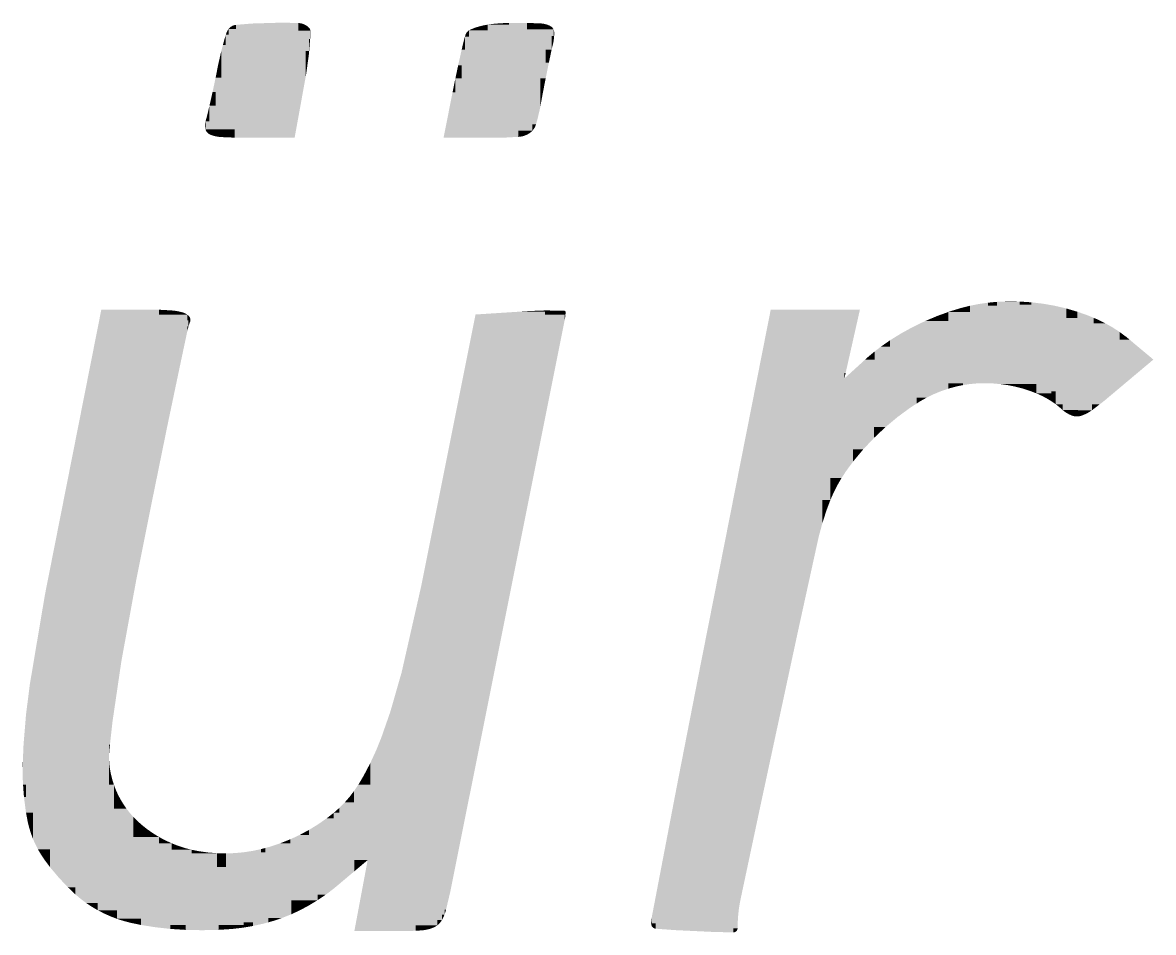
# Model space of a CAD drawing. Extents: x 149 to 8866, y 149 to 4853.
# Drawn here: x 3902.1 to 4073.6, y 4636.1 to 4774.1 of the extents above; entities that cross this region are included whole.
import ezdxf

# ---------------------------------------------------------------- set-up
doc = ezdxf.new("R2010")
doc.units = 0
doc.layers.add('L1D0', color=1, linetype='CONTINUOUS')

msp = doc.modelspace()

# ---------------------------------------------------------------- linework, layer by layer
at = {"layer": 'L1D0'}
for points in [[(3933.047, 4772.712), (3933.132, 4772.88), (3933.288, 4772.712), (3933.288, 4772.88)], [(3933.132, 4772.88), (3933.182, 4772.963), (3933.288, 4772.88), (3933.288, 4772.963)], [(3933.182, 4772.963), (3933.214, 4773.018), (3933.288, 4772.963), (3933.288, 4773.018)], [(3933.214, 4773.018), (3933.288, 4773.123), (3933.288, 4773.018)], [(3933.288, 4773.123), (3933.37, 4773.222), (3933.556, 4773.123), (3933.556, 4773.222)], [(3933.288, 4772.268), (3933.288, 4773.123), (3936.801, 4772.268), (3936.801, 4773.123)], [(3933.37, 4773.222), (3933.46, 4773.315), (3933.556, 4773.222), (3933.556, 4773.4)], [(3933.556, 4773.4), (3933.659, 4773.477), (3933.882, 4773.4), (3933.882, 4773.477)], [(3933.556, 4773.123), (3933.556, 4773.4), (3934.439, 4773.123), (3934.439, 4773.4)], [(3933.659, 4773.477), (3933.769, 4773.545), (3933.882, 4773.477), (3933.882, 4773.605)], [(3933.882, 4773.605), (3934.001, 4773.656), (3934.123, 4773.605), (3934.123, 4773.696)], [(3933.882, 4773.4), (3933.882, 4773.605), (3934.439, 4773.4), (3934.439, 4773.605)], [(3934.123, 4773.696), (3934.247, 4773.728), (3934.247, 4773.696)], [(3934.123, 4773.605), (3934.123, 4773.696), (3934.439, 4773.605), (3934.439, 4773.696)], [(3934.247, 4773.696), (3934.247, 4773.728), (3934.375, 4773.696), (3934.375, 4773.748)], [(3934.375, 4773.696), (3934.375, 4773.748), (3934.439, 4773.696), (3934.439, 4773.754)], [(3934.439, 4773.123), (3934.439, 4773.754), (3936.801, 4773.123), (3936.801, 4773.956)], [(3936.801, 4772.268), (3936.801, 4773.956), (3939.17, 4772.268), (3939.17, 4774.027)], [(3939.17, 4772.876), (3939.17, 4774.027), (3941.526, 4772.876), (3941.526, 4774.096)], [(3939.17, 4771.605), (3939.17, 4772.876), (3945.665, 4771.605), (3945.665, 4772.876)], [(3941.526, 4772.876), (3941.526, 4774.096), (3943.883, 4772.876), (3943.883, 4774.024)], [(3943.883, 4774.005), (3943.883, 4774.024), (3944.126, 4774.005), (3943.964, 4774.021)], [(3943.883, 4773.94), (3943.883, 4774.005), (3944.126, 4773.94), (3944.126, 4774.005)], [(3943.883, 4773.761), (3943.883, 4773.94), (3944.445, 4773.761), (3944.445, 4773.94)], [(3943.883, 4773.495), (3943.883, 4773.761), (3944.899, 4773.495), (3944.899, 4773.761)], [(3943.883, 4773.222), (3943.883, 4773.495), (3945.307, 4773.222), (3945.307, 4773.495)], [(3943.883, 4772.876), (3943.883, 4773.222), (3945.578, 4772.876), (3945.578, 4773.222)], [(3944.126, 4773.94), (3944.126, 4774.005), (3944.445, 4773.94), (3944.287, 4773.978)], [(3944.445, 4773.831), (3944.445, 4773.94), (3944.751, 4773.831), (3944.6, 4773.89)], [(3944.445, 4773.761), (3944.445, 4773.831), (3944.899, 4773.761), (3944.751, 4773.831)], [(3944.899, 4773.592), (3944.899, 4773.761), (3945.178, 4773.592), (3945.041, 4773.682)], [(3944.899, 4773.495), (3944.899, 4773.592), (3945.307, 4773.495), (3945.178, 4773.592)], [(3945.307, 4773.387), (3945.307, 4773.495), (3945.43, 4773.387)], [(3945.307, 4773.329), (3945.307, 4773.387), (3945.488, 4773.329), (3945.43, 4773.387)], [(3945.307, 4773.296), (3945.307, 4773.329), (3945.52, 4773.296), (3945.488, 4773.329)], [(3945.307, 4773.222), (3945.307, 4773.296), (3945.578, 4773.222), (3945.52, 4773.296)], [(3945.578, 4773.057), (3945.578, 4773.222), (3945.666, 4773.057), (3945.627, 4773.142)], [(3945.578, 4772.968), (3945.578, 4773.057), (3945.695, 4772.968), (3945.666, 4773.057)], [(3945.578, 4772.876), (3945.578, 4772.968), (3945.713, 4772.876), (3945.695, 4772.968)], [(3945.665, 4772.783), (3945.665, 4772.876), (3945.72, 4772.783), (3945.713, 4772.876)], [(3969.553, 4772.765), (3969.64, 4772.841), (3969.733, 4772.765), (3969.733, 4772.907)], [(3969.733, 4772.907), (3969.832, 4772.965), (3969.883, 4772.907), (3969.883, 4772.99)], [(3969.733, 4771.969), (3969.733, 4772.907), (3972.593, 4771.969), (3972.593, 4772.907)], [(3969.883, 4772.99), (3970.074, 4773.08), (3970.074, 4772.99)], [(3969.883, 4772.907), (3969.883, 4772.99), (3970.074, 4772.907), (3970.074, 4772.99)], [(3970.074, 4773.08), (3970.466, 4773.242), (3970.466, 4773.08)], [(3970.074, 4772.907), (3970.074, 4773.08), (3970.466, 4772.907), (3970.466, 4773.08)], [(3970.466, 4773.242), (3970.864, 4773.384), (3971.27, 4773.242), (3971.27, 4773.508)], [(3970.466, 4772.907), (3970.466, 4773.242), (3971.27, 4772.907), (3971.27, 4773.242)], [(3971.27, 4773.508), (3971.475, 4773.558), (3971.844, 4773.508), (3971.844, 4773.65)], [(3971.27, 4772.907), (3971.27, 4773.508), (3972.593, 4772.907), (3972.593, 4773.508)], [(3971.844, 4773.508), (3971.844, 4773.65), (3972.593, 4773.508), (3972.593, 4773.793)], [(3972.593, 4773.793), (3973.345, 4773.898), (3973.345, 4773.793)], [(3972.593, 4771.969), (3972.593, 4773.793), (3975.833, 4771.969), (3975.833, 4773.793)], [(3973.345, 4773.793), (3973.345, 4773.898), (3973.725, 4773.793), (3973.725, 4773.931)], [(3973.725, 4773.793), (3973.725, 4773.931), (3974.427, 4773.793), (3974.427, 4773.991)], [(3974.427, 4773.793), (3974.427, 4773.991), (3975.833, 4773.793), (3975.833, 4774.05)], [(3975.833, 4772.075), (3975.833, 4774.05), (3978.578, 4772.075), (3978.578, 4774.05)], [(3978.578, 4773.079), (3978.578, 4774.05), (3980.617, 4773.079), (3980.617, 4773.972)], [(3978.578, 4772.075), (3978.578, 4773.079), (3982.574, 4772.075), (3982.574, 4773.079)], [(3980.617, 4773.876), (3980.617, 4773.972), (3980.716, 4773.876), (3980.716, 4773.967)], [(3980.617, 4773.529), (3980.617, 4773.876), (3981.298, 4773.529), (3981.298, 4773.876)], [(3980.617, 4773.079), (3980.617, 4773.529), (3982.167, 4773.079), (3982.167, 4773.529)], [(3980.716, 4773.876), (3980.716, 4773.967), (3980.911, 4773.876), (3980.911, 4773.949)], [(3980.911, 4773.876), (3980.911, 4773.949), (3981.298, 4773.876), (3981.107, 4773.918)], [(3981.298, 4773.76), (3981.298, 4773.876), (3981.675, 4773.76), (3981.488, 4773.824)], [(3981.298, 4773.686), (3981.298, 4773.76), (3981.858, 4773.686), (3981.675, 4773.76)], [(3981.298, 4773.529), (3981.298, 4773.686), (3981.858, 4773.529), (3981.858, 4773.686)], [(3981.858, 4773.602), (3981.858, 4773.686), (3982.037, 4773.602)], [(3981.858, 4773.529), (3981.858, 4773.602), (3982.037, 4773.529), (3982.037, 4773.602)], [(3982.037, 4773.529), (3982.037, 4773.602), (3982.167, 4773.529), (3982.122, 4773.554)], [(3982.167, 4773.406), (3982.167, 4773.529), (3982.331, 4773.406), (3982.253, 4773.471)], [(3982.167, 4773.334), (3982.167, 4773.406), (3982.403, 4773.334), (3982.331, 4773.406)], [(3982.167, 4773.254), (3982.167, 4773.334), (3982.469, 4773.254), (3982.403, 4773.334)], [(3982.167, 4773.17), (3982.167, 4773.254), (3982.525, 4773.17), (3982.469, 4773.254)], [(3982.167, 4773.079), (3982.167, 4773.17), (3982.574, 4773.079), (3982.525, 4773.17)], [(3982.574, 4772.887), (3982.574, 4773.079), (3982.646, 4772.887), (3982.615, 4772.984)], [(3982.574, 4772.787), (3982.574, 4772.887), (3982.667, 4772.787), (3982.646, 4772.887)], [(3932.435, 4770.703), (3932.644, 4771.489), (3932.877, 4770.703), (3932.877, 4772.268)], [(3932.877, 4772.268), (3932.905, 4772.358), (3933.288, 4772.268), (3933.288, 4772.358)], [(3932.877, 4770.703), (3932.877, 4772.268), (3939.17, 4770.703), (3939.17, 4772.268)], [(3932.905, 4772.358), (3932.97, 4772.538), (3933.288, 4772.358), (3933.288, 4772.538)], [(3932.97, 4772.538), (3933.047, 4772.712), (3933.288, 4772.538), (3933.288, 4772.712)], [(3939.17, 4769.768), (3939.17, 4771.605), (3945.513, 4769.768), (3945.513, 4771.605)], [(3945.513, 4769.768), (3945.513, 4771.605), (3945.572, 4770.477), (3945.665, 4771.605)], [(3945.665, 4772.735), (3945.665, 4772.783), (3945.717, 4772.735), (3945.72, 4772.783)], [(3945.665, 4771.605), (3945.665, 4772.735), (3945.717, 4772.735)], [(3968.657, 4770.044), (3968.92, 4771.15), (3969.137, 4770.044), (3969.137, 4771.15)], [(3968.92, 4771.15), (3968.985, 4771.426), (3969.137, 4771.15), (3969.137, 4771.969)], [(3969.137, 4771.969), (3969.224, 4772.238), (3969.733, 4771.969), (3969.733, 4772.238)], [(3969.137, 4769.977), (3969.137, 4771.969), (3975.833, 4769.977), (3975.833, 4771.969)], [(3969.224, 4772.238), (3969.242, 4772.293), (3969.287, 4772.238), (3969.287, 4772.397)], [(3969.287, 4772.397), (3969.34, 4772.499), (3969.733, 4772.397), (3969.733, 4772.499)], [(3969.287, 4772.238), (3969.287, 4772.397), (3969.733, 4772.238), (3969.733, 4772.397)], [(3969.34, 4772.499), (3969.404, 4772.593), (3969.733, 4772.499), (3969.733, 4772.593)], [(3969.404, 4772.593), (3969.475, 4772.683), (3969.733, 4772.593), (3969.733, 4772.683)], [(3969.475, 4772.683), (3969.553, 4772.765), (3969.733, 4772.683), (3969.733, 4772.765)], [(3975.833, 4769.977), (3975.833, 4772.075), (3982.286, 4769.977), (3982.286, 4772.075)], [(3982.286, 4771.704), (3982.286, 4772.075), (3982.643, 4771.704), (3982.673, 4772.075)], [(3982.286, 4771.334), (3982.286, 4771.704), (3982.593, 4771.334), (3982.643, 4771.704)], [(3982.286, 4770.969), (3982.286, 4771.334), (3982.525, 4770.969), (3982.593, 4771.334)], [(3982.574, 4772.686), (3982.574, 4772.787), (3982.679, 4772.686), (3982.667, 4772.787)], [(3982.574, 4772.633), (3982.574, 4772.686), (3982.68, 4772.633), (3982.679, 4772.686)], [(3982.574, 4772.448), (3982.574, 4772.633), (3982.685, 4772.448), (3982.68, 4772.633)], [(3982.574, 4772.075), (3982.574, 4772.448), (3982.673, 4772.075), (3982.685, 4772.448)], [(3931.737, 4767.815), (3931.968, 4768.823), (3932.184, 4767.815), (3932.184, 4769.768)], [(3932.184, 4769.768), (3932.435, 4770.703), (3939.17, 4769.768), (3939.17, 4770.703)], [(3932.184, 4765.734), (3932.184, 4769.768), (3944.962, 4765.734), (3944.962, 4769.768)], [(3944.962, 4769.104), (3944.962, 4769.768), (3945.457, 4769.104), (3945.513, 4769.768)], [(3968.114, 4767.622), (3968.408, 4768.934), (3968.642, 4767.622), (3968.642, 4769.977)], [(3968.642, 4769.977), (3968.657, 4770.044), (3969.137, 4769.977), (3969.137, 4770.044)], [(3968.642, 4765.649), (3968.642, 4769.977), (3981.387, 4765.649), (3981.387, 4769.977)], [(3981.387, 4769.162), (3981.387, 4769.977), (3982.113, 4769.162), (3982.286, 4769.977)], [(3982.286, 4769.977), (3982.286, 4770.969), (3982.482, 4770.788), (3982.525, 4770.969)], [(3931.537, 4766.8), (3931.737, 4767.815), (3932.184, 4766.8), (3932.184, 4767.815)], [(3944.962, 4767.74), (3944.962, 4769.104), (3945.263, 4767.74), (3945.457, 4769.104)], [(3944.962, 4765.734), (3944.962, 4767.74), (3945.043, 4766.179), (3945.263, 4767.74)], [(3981.387, 4768.025), (3981.387, 4769.162), (3981.87, 4768.025), (3982.113, 4769.162)], [(3981.387, 4765.649), (3981.387, 4768.025), (3981.639, 4766.886), (3981.87, 4768.025)], [(3931.327, 4765.734), (3931.537, 4766.8), (3932.184, 4765.734), (3932.184, 4766.8)], [(3967.698, 4765.649), (3967.837, 4766.307), (3968.642, 4765.649), (3968.642, 4766.307)], [(3967.837, 4766.307), (3968.114, 4767.622), (3968.642, 4766.307), (3968.642, 4767.622)], [(3930.866, 4763.569), (3931.101, 4764.671), (3931.327, 4763.569), (3931.327, 4765.734)], [(3931.327, 4761.484), (3931.327, 4765.734), (3944.191, 4761.484), (3944.191, 4765.734)], [(3944.191, 4761.484), (3944.191, 4765.734), (3944.761, 4764.629), (3944.962, 4765.734)], [(3967.27, 4763.538), (3967.545, 4764.924), (3967.698, 4763.538), (3967.698, 4765.649)], [(3967.698, 4761.229), (3967.698, 4765.649), (3980.558, 4761.229), (3980.558, 4765.649)], [(3980.558, 4764.409), (3980.558, 4765.649), (3981.148, 4764.409), (3981.387, 4765.649)], [(3980.558, 4763.249), (3980.558, 4764.409), (3980.923, 4763.249), (3981.148, 4764.409)], [(3930.618, 4762.47), (3930.866, 4763.569), (3931.327, 4762.47), (3931.327, 4763.569)], [(3966.811, 4761.229), (3967.27, 4763.538), (3967.698, 4761.229), (3967.698, 4763.538)], [(3980.558, 4761.229), (3980.558, 4763.249), (3980.713, 4762.088), (3980.923, 4763.249)], [(3930.161, 4760.501), (3930.396, 4761.484), (3930.396, 4760.501)], [(3930.396, 4761.484), (3930.618, 4762.47), (3931.327, 4761.484), (3931.327, 4762.47)], [(3930.396, 4759.108), (3930.396, 4761.484), (3943.761, 4759.108), (3944.191, 4761.484)], [(3965.901, 4756.65), (3966.811, 4761.229), (3975.036, 4756.65), (3975.036, 4761.229)], [(3975.036, 4759.53), (3975.036, 4761.229), (3980.163, 4759.53), (3980.558, 4761.229)], [(3929.763, 4758.948), (3929.797, 4759.108), (3929.81, 4758.948), (3929.81, 4759.108)], [(3929.797, 4759.108), (3929.819, 4759.188), (3930.396, 4759.108), (3930.396, 4759.188)], [(3929.81, 4757.89), (3929.81, 4759.108), (3934.237, 4757.89), (3934.237, 4759.108)], [(3929.819, 4759.188), (3930.003, 4759.841), (3930.396, 4759.188), (3930.396, 4759.841)], [(3930.003, 4759.841), (3930.161, 4760.501), (3930.396, 4759.841), (3930.396, 4760.501)], [(3934.237, 4756.65), (3934.237, 4759.108), (3943.316, 4756.65), (3943.761, 4759.108)], [(3975.036, 4758.69), (3975.036, 4759.53), (3979.927, 4758.69), (3980.163, 4759.53)], [(3929.726, 4758.457), (3929.728, 4758.621), (3929.81, 4758.457), (3929.81, 4758.621)], [(3929.736, 4758.293), (3929.726, 4758.457), (3929.81, 4758.293), (3929.81, 4758.457)], [(3929.728, 4758.621), (3929.739, 4758.784), (3929.81, 4758.621), (3929.81, 4758.784)], [(3929.758, 4758.129), (3929.736, 4758.293), (3929.81, 4758.129), (3929.81, 4758.293)], [(3929.739, 4758.784), (3929.763, 4758.948), (3929.81, 4758.784), (3929.81, 4758.948)], [(3929.81, 4757.89), (3929.79, 4757.968), (3929.81, 4758.129), (3929.758, 4758.129)], [(3929.825, 4757.836), (3929.81, 4757.89), (3930.183, 4757.836), (3930.183, 4757.89)], [(3929.863, 4757.735), (3929.825, 4757.836), (3930.183, 4757.735), (3930.183, 4757.836)], [(3929.91, 4757.636), (3929.863, 4757.735), (3930.183, 4757.636), (3930.183, 4757.735)], [(3929.966, 4757.543), (3929.91, 4757.636), (3930.183, 4757.543), (3930.183, 4757.636)], [(3930.031, 4757.455), (3929.966, 4757.543), (3930.183, 4757.455), (3930.183, 4757.543)], [(3930.183, 4757.3), (3930.103, 4757.374), (3930.183, 4757.455), (3930.031, 4757.455)], [(3930.183, 4757.3), (3930.183, 4757.89), (3932.116, 4757.3), (3932.116, 4757.89)], [(3932.116, 4756.738), (3932.116, 4757.89), (3934.237, 4756.738), (3934.237, 4757.89)], [(3975.036, 4757.698), (3975.036, 4758.69), (3979.37, 4757.698), (3979.37, 4758.69)], [(3975.036, 4756.65), (3975.036, 4757.698), (3977.256, 4756.767), (3977.256, 4757.698)], [(3977.256, 4757.187), (3977.256, 4757.698), (3978.707, 4757.187), (3978.707, 4757.698)], [(3978.707, 4757.487), (3978.707, 4757.698), (3979.148, 4757.487), (3979.148, 4757.698)], [(3978.707, 4757.349), (3978.707, 4757.487), (3978.965, 4757.349), (3978.965, 4757.487)], [(3978.965, 4757.349), (3978.965, 4757.487), (3979.028, 4757.392), (3979.148, 4757.487)], [(3979.148, 4757.487), (3979.148, 4757.698), (3979.263, 4757.59), (3979.37, 4757.698)], [(3979.37, 4758.616), (3979.37, 4758.69), (3979.905, 4758.616), (3979.927, 4758.69)], [(3979.37, 4758.473), (3979.37, 4758.616), (3979.854, 4758.473), (3979.905, 4758.616)], [(3979.37, 4758.332), (3979.37, 4758.473), (3979.795, 4758.332), (3979.854, 4758.473)], [(3979.37, 4758.194), (3979.37, 4758.332), (3979.727, 4758.194), (3979.795, 4758.332)], [(3979.37, 4758.062), (3979.37, 4758.194), (3979.648, 4758.062), (3979.727, 4758.194)], [(3979.37, 4757.935), (3979.37, 4758.062), (3979.564, 4757.935), (3979.648, 4758.062)], [(3979.37, 4757.698), (3979.37, 4757.935), (3979.47, 4757.814), (3979.564, 4757.935)], [(3930.269, 4757.233), (3930.183, 4757.3), (3930.508, 4757.233), (3930.508, 4757.3)], [(3930.361, 4757.175), (3930.269, 4757.233), (3930.508, 4757.175), (3930.508, 4757.233)], [(3930.508, 4757.105), (3930.457, 4757.126), (3930.508, 4757.175), (3930.361, 4757.175)], [(3930.508, 4757.105), (3930.508, 4757.3), (3931.224, 4757.105), (3931.224, 4757.3)], [(3930.934, 4756.955), (3930.649, 4757.05), (3930.934, 4757.105), (3930.508, 4757.105)], [(3931.224, 4756.876), (3930.934, 4756.955), (3931.224, 4757.105), (3930.934, 4757.105)], [(3931.224, 4756.876), (3931.224, 4757.3), (3932.116, 4756.876), (3932.116, 4757.3)], [(3931.816, 4756.767), (3931.519, 4756.812), (3931.816, 4756.876), (3931.224, 4756.876)], [(3932.116, 4756.738), (3931.816, 4756.767), (3932.116, 4756.876), (3931.816, 4756.876)], [(3934.237, 4756.65), (3932.265, 4756.731), (3934.237, 4756.738), (3932.116, 4756.738)], [(3977.256, 4756.879), (3977.256, 4757.187), (3977.956, 4756.879), (3977.956, 4757.187)], [(3977.256, 4756.796), (3977.256, 4756.879), (3977.559, 4756.796), (3977.559, 4756.879)], [(3977.256, 4756.767), (3977.256, 4756.796), (3977.357, 4756.773), (3977.559, 4756.796)], [(3977.559, 4756.796), (3977.559, 4756.879), (3977.759, 4756.831), (3977.956, 4756.879)], [(3977.956, 4757.01), (3977.956, 4757.187), (3978.342, 4757.01), (3978.342, 4757.187)], [(3977.956, 4756.879), (3977.956, 4757.01), (3978.15, 4756.939), (3978.342, 4757.01)], [(3978.342, 4757.01), (3978.342, 4757.187), (3978.528, 4757.092), (3978.707, 4757.187)], [(3978.707, 4757.187), (3978.707, 4757.349), (3978.881, 4757.292), (3978.965, 4757.349)], [(4048.476, 4731.158), (4048.476, 4731.62), (4049.847, 4731.158), (4049.847, 4731.748)], [(4049.847, 4731.748), (4050.534, 4731.777), (4051.439, 4731.748), (4051.439, 4731.814)], [(4049.847, 4730.216), (4049.847, 4731.748), (4053.25, 4730.216), (4053.25, 4731.748)], [(4051.439, 4731.748), (4051.439, 4731.814), (4053.25, 4731.748), (4053.25, 4731.793)], [(4053.25, 4731.3), (4053.25, 4731.793), (4055.059, 4731.3), (4055.059, 4731.674)], [(4055.059, 4731.3), (4055.059, 4731.674), (4057.748, 4731.3), (4056.857, 4731.456)], [(3913.348, 4727.298), (3913.991, 4730.55), (3922.745, 4727.298), (3922.745, 4730.55)], [(3922.745, 4730.447), (3922.745, 4730.55), (3924.66, 4730.447), (3924.411, 4730.46)], [(3922.745, 4729.783), (3922.745, 4730.447), (3924.66, 4729.783), (3924.66, 4730.447)], [(3924.66, 4730.309), (3924.66, 4730.447), (3925.65, 4730.309), (3925.157, 4730.392)], [(3924.66, 4729.783), (3924.66, 4730.309), (3925.65, 4729.783), (3925.65, 4730.309)], [(3925.65, 4730.063), (3925.65, 4730.309), (3926.138, 4730.063), (3926.138, 4730.199)], [(3925.65, 4729.783), (3925.65, 4730.063), (3926.574, 4729.783), (3926.574, 4730.063)], [(3926.138, 4730.063), (3926.138, 4730.199), (3926.377, 4730.063), (3926.377, 4730.13)], [(3926.377, 4730.063), (3926.377, 4730.13), (3926.574, 4730.063), (3926.444, 4730.111)], [(3926.574, 4729.94), (3926.574, 4730.063), (3926.825, 4729.94), (3926.702, 4730.005)], [(3926.574, 4729.783), (3926.574, 4729.94), (3926.825, 4729.783), (3926.825, 4729.94)], [(3926.825, 4729.783), (3926.825, 4729.94), (3927.054, 4729.783), (3926.942, 4729.866)], [(3970.606, 4729.107), (3970.75, 4729.825), (3977.575, 4729.107), (3977.575, 4730.267)], [(3977.575, 4730.267), (3978.883, 4730.351), (3978.883, 4730.267)], [(3977.575, 4729.107), (3977.575, 4730.267), (3981.293, 4729.107), (3981.293, 4730.267)], [(3978.883, 4730.267), (3978.883, 4730.351), (3980.192, 4730.267), (3980.192, 4730.399)], [(3980.192, 4730.267), (3980.192, 4730.399), (3981.293, 4730.267), (3981.293, 4730.44)], [(3981.293, 4729.787), (3981.293, 4730.44), (3982.395, 4729.787), (3982.395, 4730.43)], [(3982.395, 4729.787), (3982.395, 4730.43), (3983.304, 4729.787), (3983.304, 4730.42)], [(3983.304, 4730.061), (3983.304, 4730.42), (3984.213, 4730.061), (3984.213, 4730.392)], [(3983.304, 4729.787), (3983.304, 4730.061), (3984.387, 4729.787), (3984.4, 4730.061)], [(3984.213, 4730.38), (3984.213, 4730.392), (3984.275, 4730.38), (3984.235, 4730.39)], [(3984.213, 4730.36), (3984.213, 4730.38), (3984.275, 4730.36), (3984.275, 4730.38)], [(3984.213, 4730.334), (3984.213, 4730.36), (3984.346, 4730.334), (3984.313, 4730.36)], [(3984.213, 4730.301), (3984.213, 4730.334), (3984.372, 4730.301), (3984.346, 4730.334)], [(3984.213, 4730.261), (3984.213, 4730.301), (3984.391, 4730.261), (3984.372, 4730.301)], [(3984.213, 4730.219), (3984.213, 4730.261), (3984.4, 4730.219), (3984.391, 4730.261)], [(3984.213, 4730.061), (3984.213, 4730.219), (3984.4, 4730.061), (3984.4, 4730.219)], [(3984.275, 4730.36), (3984.275, 4730.38), (3984.313, 4730.36)], [(4014.487, 4725.336), (4015.517, 4730.55), (4027.868, 4725.336), (4029.044, 4730.55)], [(4040.825, 4729.622), (4042.475, 4730.216), (4042.475, 4729.622)], [(4042.475, 4730.216), (4042.774, 4730.324), (4043.766, 4730.216), (4043.766, 4730.625)], [(4042.475, 4722.99), (4042.475, 4730.216), (4057.748, 4722.99), (4057.748, 4730.216)], [(4043.766, 4730.216), (4043.766, 4730.625), (4044.424, 4730.216), (4044.424, 4730.826)], [(4044.424, 4730.216), (4044.424, 4730.826), (4045.761, 4730.216), (4045.761, 4731.158)], [(4045.761, 4731.158), (4047.113, 4731.423), (4048.476, 4731.158), (4048.476, 4731.62)], [(4045.761, 4730.216), (4045.761, 4731.158), (4049.847, 4730.216), (4049.847, 4731.158)], [(4053.25, 4730.216), (4053.25, 4731.3), (4057.748, 4730.216), (4057.748, 4731.3)], [(4057.748, 4730.744), (4057.748, 4731.3), (4060.337, 4730.744), (4058.618, 4731.146)], [(4057.748, 4729.316), (4057.748, 4730.744), (4060.337, 4729.316), (4060.337, 4730.744)], [(4060.337, 4730.247), (4060.337, 4730.744), (4062.032, 4730.247)], [(4060.337, 4729.316), (4060.337, 4730.247), (4062.032, 4729.316), (4062.032, 4730.247)], [(4062.032, 4729.316), (4062.032, 4730.247), (4064.51, 4729.316), (4063.696, 4729.657)], [(3922.745, 4728.929), (3922.745, 4729.783), (3927.054, 4728.929), (3927.054, 4729.783)], [(3922.745, 4728.015), (3922.745, 4728.929), (3927.215, 4728.015), (3927.215, 4728.929)], [(3927.054, 4729.596), (3927.054, 4729.783), (3927.26, 4729.596), (3927.16, 4729.693)], [(3927.054, 4729.51), (3927.054, 4729.596), (3927.26, 4729.51), (3927.26, 4729.596)], [(3927.054, 4729.438), (3927.054, 4729.51), (3927.386, 4729.438), (3927.335, 4729.51)], [(3927.054, 4729.36), (3927.054, 4729.438), (3927.43, 4729.36), (3927.386, 4729.438)], [(3927.054, 4729.278), (3927.054, 4729.36), (3927.463, 4729.278), (3927.43, 4729.36)], [(3927.054, 4729.193), (3927.054, 4729.278), (3927.489, 4729.193), (3927.463, 4729.278)], [(3927.054, 4729.106), (3927.054, 4729.193), (3927.505, 4729.106), (3927.489, 4729.193)], [(3927.054, 4729.017), (3927.054, 4729.106), (3927.511, 4729.017), (3927.505, 4729.106)], [(3927.054, 4728.929), (3927.054, 4729.017), (3927.508, 4728.929), (3927.511, 4729.017)], [(3927.215, 4728.84), (3927.215, 4728.929), (3927.495, 4728.84), (3927.508, 4728.929)], [(3927.215, 4728.755), (3927.215, 4728.84), (3927.472, 4728.755), (3927.495, 4728.84)], [(3927.215, 4728.714), (3927.215, 4728.755), (3927.456, 4728.714), (3927.472, 4728.755)], [(3927.215, 4728.484), (3927.215, 4728.714), (3927.367, 4728.484), (3927.456, 4728.714)], [(3927.215, 4728.015), (3927.215, 4728.484), (3927.367, 4728.484)], [(3927.26, 4729.51), (3927.26, 4729.596), (3927.335, 4729.51), (3927.306, 4729.544)], [(3966.302, 4707.578), (3970.606, 4729.107), (3979.988, 4707.578), (3984.291, 4729.107)], [(3981.293, 4729.107), (3981.293, 4729.787), (3984.291, 4729.107), (3984.291, 4729.787)], [(3984.291, 4729.513), (3984.291, 4729.787), (3984.359, 4729.513), (3984.387, 4729.787)], [(3984.291, 4729.107), (3984.291, 4729.513), (3984.319, 4729.241), (3984.359, 4729.513)], [(4036.161, 4727.431), (4037.064, 4727.927), (4038.92, 4727.431), (4038.92, 4728.822)], [(4038.92, 4728.822), (4039.87, 4729.22), (4040.825, 4728.822), (4040.825, 4729.622)], [(4038.92, 4727.431), (4038.92, 4728.822), (4042.475, 4727.431), (4042.475, 4728.822)], [(4040.825, 4728.822), (4040.825, 4729.622), (4042.475, 4728.822), (4042.475, 4729.622)], [(4057.748, 4727.182), (4057.748, 4729.316), (4064.51, 4727.182), (4064.51, 4729.316)], [(4064.51, 4728.507), (4064.51, 4729.316), (4066.244, 4728.507), (4065.098, 4729.07)], [(4064.51, 4727.878), (4064.51, 4728.507), (4067.355, 4727.878), (4066.244, 4728.507)], [(3912.466, 4722.842), (3913.348, 4727.298), (3926.09, 4722.842), (3927.037, 4727.298)], [(3922.745, 4727.298), (3922.745, 4728.015), (3927.037, 4727.298), (3927.037, 4728.015)], [(3927.037, 4727.298), (3927.037, 4728.015), (3927.087, 4727.538), (3927.215, 4728.015)], [(4033.59, 4725.897), (4035.285, 4726.951), (4036.161, 4725.897), (4036.161, 4727.431)], [(4036.161, 4724.206), (4036.161, 4727.431), (4042.475, 4724.206), (4042.475, 4727.431)], [(4057.748, 4722.99), (4057.748, 4727.182), (4068.425, 4722.99), (4068.425, 4727.182)], [(4064.51, 4727.182), (4064.51, 4727.878), (4068.425, 4727.182), (4067.355, 4727.878)], [(4068.425, 4726.013), (4068.425, 4727.182), (4069.94, 4726.013), (4069.451, 4726.423)], [(4014.264, 4724.206), (4014.487, 4725.336), (4027.613, 4724.206), (4027.868, 4725.336)], [(4031.261, 4724.206), (4032.257, 4724.968), (4036.161, 4724.206), (4036.161, 4724.968)], [(4032.257, 4724.968), (4032.772, 4725.326), (4033.59, 4724.968), (4033.59, 4725.897)], [(4033.59, 4724.968), (4033.59, 4725.897), (4036.161, 4724.968), (4036.161, 4725.897)], [(4068.425, 4722.99), (4068.425, 4726.013), (4073.555, 4722.99), (4069.94, 4726.013)], [(4013.154, 4718.586), (4014.264, 4724.206), (4014.264, 4718.586)], [(4014.264, 4720.96), (4014.264, 4724.206), (4026.881, 4720.96), (4027.613, 4724.206)], [(4029.834, 4722.98), (4030.298, 4723.402), (4031.261, 4722.98), (4031.261, 4724.206)], [(4031.261, 4720.96), (4031.261, 4724.206), (4042.475, 4720.96), (4042.475, 4724.206)], [(3911.584, 4718.385), (3912.466, 4722.842), (3925.153, 4718.385), (3926.09, 4722.842)], [(4027.613, 4720.96), (4029.834, 4722.98), (4031.261, 4720.96), (4031.261, 4722.98)], [(4042.475, 4719.381), (4042.475, 4722.99), (4046.896, 4719.381), (4046.896, 4722.99)], [(4046.896, 4719.408), (4046.896, 4722.99), (4048.033, 4719.408), (4048.033, 4722.99)], [(4049.192, 4719.372), (4048.033, 4719.408), (4049.192, 4722.99), (4048.033, 4722.99)], [(4050.347, 4719.272), (4049.192, 4719.372), (4050.347, 4722.99), (4049.192, 4722.99)], [(4050.347, 4719.272), (4050.347, 4722.99), (4058.079, 4719.272), (4058.079, 4722.99)], [(4058.079, 4718.15), (4058.079, 4722.99), (4067.791, 4718.15), (4073.555, 4722.99)], [(4014.264, 4718.586), (4014.264, 4720.96), (4026.692, 4718.586), (4026.692, 4720.96)], [(4026.692, 4718.586), (4026.692, 4720.123), (4027.613, 4718.586), (4027.613, 4720.96)], [(4026.692, 4720.123), (4026.692, 4720.96), (4026.881, 4720.96)], [(4027.613, 4718.586), (4027.613, 4720.96), (4042.475, 4718.586), (4042.475, 4720.96)], [(3910.562, 4713.218), (3911.584, 4718.385), (3924.067, 4713.218), (3925.153, 4718.385)], [(4012.001, 4712.748), (4013.154, 4718.586), (4032.924, 4712.748), (4032.924, 4718.586)], [(4032.924, 4716.314), (4032.924, 4718.586), (4037.64, 4716.314), (4037.64, 4718.586)], [(4037.64, 4717.745), (4037.64, 4718.586), (4040.248, 4717.745), (4040.248, 4718.586)], [(4040.248, 4717.745), (4040.248, 4718.586), (4041.349, 4718.199), (4042.475, 4718.586)], [(4042.475, 4718.893), (4042.475, 4719.381), (4043.588, 4718.893), (4043.588, 4719.381)], [(4042.475, 4718.586), (4042.475, 4718.893), (4043.05, 4718.744), (4043.588, 4718.893)], [(4043.588, 4718.893), (4043.588, 4719.381), (4044.681, 4719.124), (4044.681, 4719.381)], [(4044.681, 4719.124), (4044.681, 4719.381), (4045.784, 4719.286), (4046.896, 4719.381)], [(4046.896, 4719.381), (4046.896, 4719.408), (4047.455, 4719.394), (4048.033, 4719.408)], [(4052.063, 4718.996), (4051.494, 4719.11), (4052.063, 4719.272), (4050.347, 4719.272)], [(4052.611, 4718.888), (4052.063, 4718.996), (4052.611, 4719.272), (4052.063, 4719.272)], [(4052.611, 4718.888), (4052.611, 4719.272), (4053.694, 4718.888), (4053.694, 4719.272)], [(4053.694, 4718.608), (4052.611, 4718.888), (4053.694, 4718.888)], [(4053.694, 4718.608), (4053.694, 4719.272), (4055.805, 4718.608), (4055.805, 4719.272)], [(4055.805, 4717.867), (4054.76, 4718.269), (4055.805, 4718.608), (4053.694, 4718.608)], [(4055.805, 4717.867), (4055.805, 4719.272), (4058.079, 4717.867), (4058.079, 4719.272)], [(4058.737, 4716.22), (4058.079, 4716.679), (4058.737, 4718.15), (4058.079, 4718.15)], [(4058.737, 4716.22), (4058.737, 4718.15), (4065.434, 4716.22), (4065.434, 4718.15)], [(4065.434, 4716.22), (4065.434, 4718.15), (4066.121, 4716.747), (4067.791, 4718.15)], [(4032.924, 4715.67), (4032.924, 4716.314), (4036.646, 4715.67), (4037.64, 4716.314)], [(4037.64, 4717.223), (4037.64, 4717.745), (4039.177, 4717.223), (4040.248, 4717.745)], [(4037.64, 4716.314), (4037.64, 4717.223), (4038.138, 4716.637), (4039.177, 4717.223)], [(4056.681, 4717.474), (4056.316, 4717.638), (4056.681, 4717.867), (4055.805, 4717.867)], [(4056.681, 4717.474), (4056.681, 4717.867), (4058.079, 4717.474), (4058.079, 4717.867)], [(4057.393, 4717.098), (4056.681, 4717.474), (4058.079, 4717.098), (4058.079, 4717.474)], [(4058.079, 4716.679), (4057.393, 4717.098), (4058.079, 4717.098)], [(4059.365, 4715.718), (4058.737, 4716.22), (4059.774, 4715.718), (4059.774, 4716.22)], [(4059.774, 4715.348), (4059.774, 4716.22), (4062.097, 4715.348), (4062.097, 4716.22)], [(4062.097, 4715.315), (4062.097, 4716.22), (4064.254, 4715.315), (4064.254, 4716.22)], [(4064.254, 4715.315), (4064.254, 4716.22), (4064.389, 4715.418), (4065.434, 4716.22)], [(4032.924, 4712.748), (4032.924, 4715.67), (4034.741, 4714.265), (4036.646, 4715.67)], [(4059.774, 4715.348), (4059.664, 4715.448), (4059.774, 4715.718), (4059.365, 4715.718)], [(4060.009, 4715.16), (4059.774, 4715.348), (4060.509, 4715.16), (4060.509, 4715.348)], [(4060.509, 4714.828), (4060.254, 4714.987), (4060.509, 4715.16), (4060.009, 4715.16)], [(4060.509, 4714.828), (4060.509, 4715.348), (4062.097, 4714.828), (4062.097, 4715.348)], [(4060.773, 4714.686), (4060.509, 4714.828), (4061.25, 4714.686), (4061.25, 4714.828)], [(4061.044, 4714.558), (4060.773, 4714.686), (4061.25, 4714.558), (4061.25, 4714.686)], [(4061.25, 4714.477), (4061.183, 4714.503), (4061.25, 4714.558), (4061.044, 4714.558)], [(4061.25, 4714.477), (4061.25, 4714.828), (4062.097, 4714.477), (4062.097, 4714.828)], [(4062.097, 4714.786), (4062.097, 4715.315), (4063.379, 4714.786), (4063.379, 4715.315)], [(4062.097, 4714.516), (4062.097, 4714.786), (4062.751, 4714.516), (4062.751, 4714.786)], [(4062.097, 4714.404), (4062.097, 4714.516), (4062.381, 4714.404), (4062.381, 4714.516)], [(4062.381, 4714.462), (4062.381, 4714.516), (4062.588, 4714.462), (4062.588, 4714.516)], [(4062.588, 4714.462), (4062.588, 4714.516), (4062.751, 4714.516)], [(4062.751, 4714.516), (4062.751, 4714.786), (4063.068, 4714.642), (4063.379, 4714.786)], [(4063.379, 4715.122), (4063.379, 4715.315), (4063.972, 4715.122), (4064.254, 4715.315)], [(4063.379, 4714.786), (4063.379, 4715.122), (4063.68, 4714.945), (4063.972, 4715.122)], [(3909.539, 4708.045), (3910.562, 4713.218), (3923.013, 4708.045), (3924.067, 4713.218)], [(4061.527, 4714.398), (4061.388, 4714.433), (4061.527, 4714.477), (4061.25, 4714.477)], [(4061.668, 4714.375), (4061.527, 4714.398), (4061.668, 4714.477), (4061.527, 4714.477)], [(4061.811, 4714.361), (4061.668, 4714.375), (4061.811, 4714.477), (4061.668, 4714.477)], [(4061.811, 4714.362), (4061.811, 4714.477), (4062.097, 4714.362), (4062.097, 4714.477)], [(4061.955, 4714.356), (4061.811, 4714.361), (4062.097, 4714.362), (4061.811, 4714.362)], [(4062.097, 4714.362), (4062.097, 4714.404), (4062.24, 4714.378), (4062.381, 4714.404)], [(4062.381, 4714.404), (4062.381, 4714.462), (4062.52, 4714.441), (4062.588, 4714.462)], [(4010.969, 4707.524), (4012.001, 4712.748), (4028.015, 4707.524), (4028.015, 4712.748)], [(4028.015, 4711.113), (4028.015, 4712.748), (4031.192, 4711.113), (4031.192, 4712.748)], [(4028.015, 4709.366), (4028.015, 4711.113), (4029.549, 4709.366), (4031.192, 4711.113)], [(4031.192, 4711.113), (4031.192, 4712.748), (4032.063, 4711.936), (4032.924, 4712.748)], [(4028.015, 4707.524), (4028.015, 4709.366), (4029.549, 4709.366)], [(3908.361, 4702.088), (3909.539, 4708.045), (3921.798, 4702.088), (3923.013, 4708.045)], [(3964.612, 4699.126), (3966.302, 4707.578), (3978.297, 4699.126), (3979.988, 4707.578)], [(4009.814, 4701.679), (4010.969, 4707.524), (4024.562, 4701.679), (4024.562, 4707.524)], [(4024.562, 4706.558), (4024.562, 4707.524), (4027.304, 4706.558), (4028.015, 4707.524)], [(4024.562, 4706.055), (4024.562, 4706.558), (4026.934, 4706.055), (4027.304, 4706.558)], [(4024.562, 4705.013), (4024.562, 4706.055), (4026.251, 4705.013), (4026.934, 4706.055)], [(4024.562, 4703.932), (4024.562, 4705.013), (4025.626, 4703.932), (4026.251, 4705.013)], [(4024.562, 4702.82), (4024.562, 4703.932), (4025.064, 4702.82), (4025.626, 4703.932)], [(4024.562, 4701.679), (4024.562, 4702.82), (4025.064, 4702.82)], [(3907.688, 4698.686), (3908.361, 4702.088), (3921.118, 4698.686), (3921.798, 4702.088)], [(4009.114, 4698.138), (4009.814, 4701.679), (4023.34, 4698.138), (4023.34, 4701.679)], [(4023.34, 4701.095), (4023.34, 4701.679), (4024.343, 4701.095), (4024.562, 4701.679)], [(4023.34, 4700.12), (4023.34, 4701.095), (4023.976, 4700.12), (4024.343, 4701.095)], [(3962.55, 4688.812), (3964.612, 4699.126), (3976.234, 4688.812), (3978.297, 4699.126)], [(4023.34, 4698.138), (4023.34, 4700.12), (4023.976, 4700.12)], [(3907.182, 4696.127), (3907.688, 4698.686), (3920.607, 4696.127), (3921.118, 4698.686)], [(4008.717, 4696.127), (4009.114, 4698.138), (4022.797, 4696.127), (4023.34, 4698.138)], [(3905.834, 4689.309), (3907.182, 4696.127), (3919.244, 4689.309), (3920.607, 4696.127)], [(4008.516, 4695.111), (4008.717, 4696.127), (4022.574, 4695.111), (4022.797, 4696.127)], [(4006.423, 4684.513), (4008.516, 4695.111), (4020.25, 4684.513), (4022.574, 4695.111)], [(3905.439, 4687.314), (3905.834, 4689.309), (3918.879, 4687.314), (3919.244, 4689.309)], [(3961.923, 4686.048), (3962.55, 4688.812), (3975.681, 4686.048), (3976.234, 4688.812)], [(3904.624, 4682.469), (3905.439, 4687.314), (3917.993, 4682.469), (3918.879, 4687.314)], [(3960.223, 4678.556), (3961.923, 4686.048), (3974.183, 4678.556), (3975.681, 4686.048)], [(4005.889, 4681.811), (4006.423, 4684.513), (4019.658, 4681.811), (4020.25, 4684.513)], [(3903.743, 4677.234), (3904.624, 4682.469), (3917.034, 4677.234), (3917.993, 4682.469)], [(4004.671, 4675.65), (4005.889, 4681.811), (4018.332, 4675.65), (4019.658, 4681.811)], [(3959.533, 4675.52), (3960.223, 4678.556), (3973.576, 4675.52), (3974.183, 4678.556)], [(3903.138, 4673.638), (3903.515, 4675.882), (3903.743, 4673.638), (3903.743, 4677.234)], [(3903.743, 4673.638), (3903.743, 4677.234), (3916.507, 4673.638), (3917.034, 4677.234)], [(3957.814, 4669.535), (3959.533, 4675.52), (3972.379, 4669.535), (3973.576, 4675.52)], [(4003.275, 4668.5), (4004.671, 4675.65), (4016.793, 4668.5), (4018.332, 4675.65)], [(3902.928, 4671.966), (3903.138, 4673.638), (3916.262, 4671.966), (3916.507, 4673.638)], [(3902.481, 4668.027), (3902.571, 4669.121), (3902.928, 4668.027), (3902.928, 4671.966)], [(3902.928, 4668.027), (3902.928, 4671.966), (3915.683, 4668.027), (3915.683, 4671.966)], [(3915.683, 4668.027), (3915.683, 4671.966), (3916.262, 4671.966)], [(3956.443, 4665.605), (3956.788, 4666.596), (3957.814, 4665.605), (3957.814, 4669.535)], [(3957.814, 4665.605), (3957.814, 4669.535), (3971.593, 4665.605), (3972.379, 4669.535)], [(4002.94, 4666.785), (4003.275, 4668.5), (4016.424, 4666.785), (4016.793, 4668.5)], [(3902.197, 4664.584), (3902.481, 4668.027), (3915.302, 4664.584), (3915.683, 4668.027)], [(4001.465, 4659.235), (4002.94, 4666.785), (4014.8, 4659.235), (4016.424, 4666.785)], [(3954.769, 4661.753), (3955.652, 4663.659), (3956.443, 4661.753), (3956.443, 4665.605)], [(3956.443, 4661.753), (3956.443, 4665.605), (3970.821, 4661.753), (3970.821, 4665.605)], [(3970.821, 4661.753), (3970.821, 4665.605), (3971.573, 4665.506), (3971.593, 4665.605)], [(3902.132, 4662.996), (3902.197, 4664.584), (3915.168, 4662.996), (3915.168, 4664.584)], [(3915.168, 4664.072), (3915.168, 4664.584), (3915.245, 4664.072), (3915.302, 4664.584)], [(3915.168, 4663.714), (3915.168, 4664.072), (3915.205, 4663.714), (3915.245, 4664.072)], [(3915.168, 4662.996), (3915.168, 4663.714), (3915.205, 4663.714)], [(3902.057, 4661.179), (3902.104, 4662.309), (3902.132, 4661.179), (3902.132, 4662.996)], [(3902.132, 4661.179), (3902.132, 4662.996), (3915.168, 4661.179), (3915.168, 4662.996)], [(3915.168, 4662.278), (3915.168, 4662.996), (3915.174, 4662.278)], [(3915.168, 4661.56), (3915.168, 4662.278), (3915.222, 4661.56), (3915.174, 4662.278)], [(3915.168, 4660.849), (3915.168, 4661.56), (3915.312, 4660.849), (3915.222, 4661.56)], [(3953.793, 4659.894), (3954.769, 4661.753), (3954.769, 4659.894)], [(3954.769, 4657.569), (3954.769, 4661.753), (3969.983, 4657.569), (3970.821, 4661.753)], [(3902.123, 4658.515), (3902.094, 4658.917), (3902.123, 4661.179), (3902.057, 4661.179)], [(3902.123, 4658.515), (3902.123, 4661.179), (3915.168, 4658.515), (3915.168, 4661.179)], [(3915.168, 4660.495), (3915.168, 4660.849), (3915.379, 4660.495), (3915.312, 4660.849)], [(3915.168, 4660.092), (3915.168, 4660.495), (3915.454, 4660.092), (3915.379, 4660.495)], [(3915.168, 4659.297), (3915.168, 4660.092), (3915.653, 4659.297), (3915.454, 4660.092)], [(3953.26, 4658.99), (3953.793, 4659.894), (3954.769, 4658.99), (3954.769, 4659.894)], [(3902.258, 4656.661), (3902.123, 4658.515), (3902.578, 4656.661), (3902.578, 4658.515)], [(3902.578, 4654.255), (3902.578, 4658.515), (3915.898, 4654.255), (3915.898, 4658.515)], [(3915.168, 4658.515), (3915.168, 4659.297), (3915.898, 4658.515), (3915.653, 4659.297)], [(3915.898, 4657.751), (3915.898, 4658.515), (3916.189, 4657.751)], [(3952.339, 4657.569), (3952.973, 4658.504), (3954.769, 4657.569), (3954.769, 4658.504)], [(3952.973, 4658.504), (3953.26, 4658.99), (3954.769, 4658.504), (3954.769, 4658.99)], [(4000.63, 4654.883), (4001.465, 4659.235), (4013.864, 4654.883), (4014.8, 4659.235)], [(3902.578, 4654.255), (3902.548, 4654.418), (3902.578, 4656.661), (3902.258, 4656.661)], [(3915.898, 4657.003), (3915.898, 4657.751), (3916.525, 4657.003), (3916.189, 4657.751)], [(3915.898, 4656.278), (3915.898, 4657.003), (3916.907, 4656.278), (3916.525, 4657.003)], [(3915.898, 4655.576), (3915.898, 4656.278), (3917.329, 4655.576), (3916.907, 4656.278)], [(3950.906, 4655.823), (3951.65, 4656.674), (3952.339, 4655.823), (3952.339, 4657.569)], [(3952.339, 4654.255), (3952.339, 4657.569), (3969.319, 4654.255), (3969.983, 4657.569)], [(3915.898, 4654.901), (3915.898, 4655.576), (3917.793, 4654.901), (3917.329, 4655.576)], [(3915.898, 4654.255), (3915.898, 4654.901), (3918.296, 4654.255), (3917.793, 4654.901)], [(3949.252, 4654.255), (3949.269, 4654.268), (3950.112, 4654.255), (3950.112, 4655.021)], [(3950.112, 4655.021), (3950.906, 4655.823), (3952.339, 4655.021), (3952.339, 4655.823)], [(3950.112, 4654.255), (3950.112, 4655.021), (3952.339, 4654.255), (3952.339, 4655.021)], [(4000.016, 4651.679), (4000.63, 4654.883), (4013.184, 4651.679), (4013.864, 4654.883)], [(3902.755, 4653.306), (3902.578, 4654.255), (3903.623, 4653.306), (3903.623, 4654.255)], [(3902.838, 4652.869), (3902.755, 4653.306), (3903.623, 4652.869), (3903.623, 4653.306)], [(3903.051, 4652.005), (3902.838, 4652.869), (3903.623, 4652.005), (3903.623, 4652.869)], [(3903.623, 4650.319), (3903.623, 4654.255), (3918.296, 4650.319), (3918.296, 4654.255)], [(3918.296, 4650.319), (3918.296, 4654.255), (3918.835, 4650.319), (3918.835, 4653.639)], [(3918.835, 4652.784), (3918.835, 4653.639), (3919.717, 4652.784), (3919.412, 4653.056)], [(3918.835, 4652.427), (3918.835, 4652.784), (3920.114, 4652.427), (3919.717, 4652.784)], [(3946.878, 4652.507), (3948.195, 4653.425), (3949.252, 4652.507), (3949.252, 4653.425)], [(3948.195, 4653.425), (3948.824, 4653.919), (3949.252, 4653.425), (3949.252, 4654.255)], [(3949.252, 4652.507), (3949.252, 4654.255), (3952.368, 4652.507), (3952.368, 4654.255)], [(3952.368, 4647.079), (3952.368, 4654.255), (3961.652, 4647.079), (3961.652, 4654.255)], [(3961.652, 4644.967), (3961.652, 4654.255), (3967.458, 4644.967), (3969.319, 4654.255)], [(3903.623, 4650.319), (3903.313, 4651.154), (3903.623, 4652.005), (3903.051, 4652.005)], [(3918.835, 4651.76), (3918.835, 4652.427), (3920.952, 4651.76), (3920.114, 4652.427)], [(3918.835, 4650.585), (3918.835, 4651.76), (3920.952, 4650.585), (3920.952, 4651.76)], [(3920.952, 4650.585), (3920.952, 4651.76), (3922.737, 4650.585), (3921.828, 4651.147)], [(3944.102, 4650.904), (3945.512, 4651.666), (3945.512, 4650.904)], [(3945.512, 4651.666), (3946.878, 4652.507), (3952.368, 4651.666), (3952.368, 4652.507)], [(3945.512, 4649.631), (3945.512, 4651.666), (3952.368, 4649.631), (3952.368, 4651.666)], [(3998.729, 4644.964), (4000.016, 4651.679), (4011.758, 4644.964), (4013.184, 4651.679)], [(3903.98, 4649.504), (3903.623, 4650.319), (3906.204, 4649.504), (3906.204, 4650.319)], [(3904.383, 4648.711), (3903.98, 4649.504), (3906.204, 4648.711), (3906.204, 4649.504)], [(3906.204, 4646.018), (3906.204, 4650.319), (3918.835, 4646.018), (3918.835, 4650.319)], [(3918.835, 4649.631), (3918.835, 4650.585), (3922.737, 4649.631), (3922.737, 4650.585)], [(3918.835, 4648.642), (3918.835, 4649.631), (3924.651, 4648.642), (3924.651, 4649.631)], [(3922.737, 4649.631), (3922.737, 4650.585), (3924.651, 4649.631), (3923.68, 4650.079)], [(3924.651, 4649.241), (3924.651, 4649.631), (3925.647, 4649.241)], [(3938.863, 4648.915), (3939.637, 4649.124), (3941.158, 4648.915), (3941.158, 4649.631)], [(3941.158, 4649.631), (3942.647, 4650.226), (3942.647, 4649.631)], [(3941.158, 4645.377), (3941.158, 4649.631), (3952.368, 4645.377), (3952.368, 4649.631)], [(3942.647, 4650.226), (3944.102, 4650.904), (3945.512, 4650.226), (3945.512, 4650.904)], [(3942.647, 4649.631), (3942.647, 4650.226), (3945.512, 4649.631), (3945.512, 4650.226)], [(3904.831, 4647.941), (3904.383, 4648.711), (3906.204, 4647.941), (3906.204, 4648.711)], [(3905.323, 4647.198), (3904.831, 4647.941), (3906.204, 4647.198), (3906.204, 4647.941)], [(3918.835, 4646.018), (3918.835, 4648.642), (3927.699, 4646.018), (3927.699, 4648.642)], [(3924.651, 4648.642), (3924.651, 4649.241), (3925.647, 4648.642), (3925.647, 4649.241)], [(3925.647, 4648.642), (3925.647, 4649.241), (3926.664, 4648.642), (3926.664, 4648.911)], [(3926.664, 4648.642), (3926.664, 4648.911), (3927.699, 4648.642)], [(3927.699, 4648.409), (3927.699, 4648.642), (3928.884, 4648.409), (3928.224, 4648.539)], [(3927.699, 4648.12), (3927.699, 4648.409), (3928.884, 4648.12), (3928.884, 4648.409)], [(3927.699, 4646.018), (3927.699, 4648.12), (3931.552, 4646.018), (3931.552, 4648.12)], [(3928.884, 4648.12), (3928.884, 4648.409), (3930.214, 4648.12), (3930.214, 4648.226)], [(3930.214, 4648.12), (3930.214, 4648.226), (3931.552, 4648.12)], [(3931.552, 4646.018), (3931.552, 4648.12), (3932.895, 4646.018), (3932.895, 4648.09)], [(3932.895, 4648.09), (3934.236, 4648.138), (3935.573, 4648.09), (3935.573, 4648.263)], [(3932.895, 4646.018), (3932.895, 4648.09), (3935.573, 4646.018), (3935.573, 4648.09)], [(3935.573, 4648.263), (3936.901, 4648.463), (3938.215, 4648.263), (3938.215, 4648.738)], [(3935.573, 4645.377), (3935.573, 4648.263), (3941.158, 4645.377), (3941.158, 4648.263)], [(3938.215, 4648.263), (3938.215, 4648.738), (3938.863, 4648.263), (3938.863, 4648.915)], [(3938.863, 4648.263), (3938.863, 4648.915), (3941.158, 4648.263), (3941.158, 4648.915)], [(3905.59, 4646.842), (3905.323, 4647.198), (3906.204, 4646.842), (3906.204, 4647.198)], [(3906.204, 4646.018), (3905.59, 4646.842), (3906.204, 4646.842)], [(3907.525, 4644.443), (3906.204, 4646.018), (3910.056, 4644.443), (3910.056, 4646.018)], [(3910.056, 4641.881), (3910.056, 4646.018), (3920.024, 4641.881), (3920.024, 4646.018)], [(3920.024, 4637.237), (3920.024, 4646.018), (3935.573, 4637.237), (3935.573, 4646.018)], [(3952.368, 4645.377), (3952.368, 4647.079), (3954.391, 4647.079)], [(3954.072, 4645.377), (3954.391, 4647.079), (3961.652, 4645.377), (3961.652, 4647.079)], [(3908.933, 4642.947), (3907.525, 4644.443), (3910.056, 4642.947), (3910.056, 4644.443)], [(3935.573, 4640.994), (3935.573, 4645.377), (3946.793, 4640.994), (3946.793, 4645.377)], [(3946.793, 4643.264), (3946.793, 4645.377), (3949.857, 4643.264), (3952.368, 4645.377)], [(3953.38, 4641.69), (3954.072, 4645.377), (3961.652, 4641.69), (3961.652, 4645.377)], [(3961.652, 4642.254), (3961.652, 4644.967), (3966.916, 4642.254), (3967.458, 4644.967)], [(3997.915, 4640.704), (3998.729, 4644.964), (4010.854, 4640.704), (4010.854, 4644.964)], [(4010.854, 4640.704), (4010.854, 4644.964), (4010.971, 4641.258), (4011.758, 4644.964)], [(3910.056, 4641.881), (3909.679, 4642.239), (3910.056, 4642.947), (3908.933, 4642.947)], [(3946.793, 4642.773), (3946.793, 4643.264), (3949.274, 4642.773), (3949.857, 4643.264)], [(3946.793, 4641.851), (3946.793, 4642.773), (3948.056, 4641.851), (3949.274, 4642.773)], [(3910.849, 4641.211), (3910.056, 4641.881), (3913.437, 4641.211), (3913.437, 4641.881)], [(3911.678, 4640.586), (3910.849, 4641.211), (3913.437, 4640.586), (3913.437, 4641.211)], [(3913.437, 4639.481), (3913.437, 4641.881), (3920.024, 4639.481), (3920.024, 4641.881)], [(3935.573, 4638.862), (3935.573, 4640.994), (3942.815, 4638.862), (3942.815, 4640.994)], [(3942.815, 4639.842), (3942.815, 4640.994), (3944.815, 4639.842), (3944.815, 4640.994)], [(3944.815, 4639.842), (3944.815, 4640.994), (3945.486, 4640.203), (3946.793, 4640.994)], [(3946.793, 4640.994), (3946.793, 4641.851), (3948.056, 4641.851)], [(3952.379, 4636.359), (3953.38, 4641.69), (3961.652, 4636.359), (3961.652, 4641.69)], [(3961.652, 4639.563), (3961.652, 4642.254), (3966.274, 4639.563), (3966.916, 4642.254)], [(3913.437, 4639.481), (3912.542, 4640.009), (3913.437, 4640.586), (3911.678, 4640.586)], [(3914.375, 4638.998), (3913.9, 4639.244), (3914.375, 4639.481), (3913.437, 4639.481)], [(3914.375, 4638.998), (3914.375, 4639.481), (3916.354, 4638.998), (3916.354, 4639.481)], [(3916.354, 4638.176), (3916.354, 4639.481), (3920.024, 4638.176), (3920.024, 4639.481)], [(3942.815, 4638.862), (3942.815, 4639.842), (3944.161, 4639.49), (3944.815, 4639.842)], [(3961.652, 4638.823), (3961.652, 4639.563), (3966.046, 4638.823), (3966.046, 4639.563)], [(3966.046, 4639.412), (3966.046, 4639.563), (3966.237, 4639.412), (3966.274, 4639.563)], [(3966.046, 4639.116), (3966.046, 4639.412), (3966.15, 4639.116), (3966.237, 4639.412)], [(3966.046, 4638.823), (3966.046, 4639.116), (3966.15, 4639.116)], [(3997.487, 4638.461), (3997.915, 4640.704), (3997.915, 4638.461)], [(3997.915, 4638.461), (3997.915, 4640.704), (4010.559, 4638.461), (4010.559, 4640.704)], [(4010.559, 4638.461), (4010.559, 4640.704), (4010.677, 4639.587), (4010.854, 4640.704)], [(3916.354, 4638.176), (3915.354, 4638.561), (3916.354, 4638.998), (3914.375, 4638.998)], [(3918.411, 4637.572), (3917.374, 4637.846), (3918.411, 4638.176), (3916.354, 4638.176)], [(3918.411, 4637.572), (3918.411, 4638.176), (3920.024, 4637.572), (3920.024, 4638.176)], [(3920.024, 4637.237), (3918.935, 4637.463), (3920.024, 4637.572), (3918.411, 4637.572)], [(3935.573, 4637.638), (3935.573, 4638.862), (3939.312, 4637.638), (3939.312, 4638.862)], [(3935.573, 4636.845), (3935.573, 4637.638), (3936.976, 4637.08), (3936.976, 4637.638)], [(3936.976, 4637.08), (3936.976, 4637.638), (3938.541, 4637.427), (3939.312, 4637.638)], [(3939.312, 4638.31), (3939.312, 4638.862), (3941.437, 4638.31), (3942.815, 4638.862)], [(3939.312, 4637.638), (3939.312, 4638.31), (3940.029, 4637.836), (3941.437, 4638.31)], [(3961.652, 4637.988), (3961.652, 4638.823), (3965.646, 4637.988), (3965.646, 4638.823)], [(3961.652, 4637.18), (3961.652, 4637.988), (3964.957, 4637.18), (3964.957, 4637.988)], [(3964.957, 4637.785), (3964.957, 4637.988), (3965.521, 4637.785), (3965.521, 4637.988)], [(3964.957, 4637.65), (3964.957, 4637.785), (3965.425, 4637.65), (3965.521, 4637.785)], [(3964.957, 4637.521), (3964.957, 4637.65), (3965.319, 4637.521), (3965.425, 4637.65)], [(3964.957, 4637.399), (3964.957, 4637.521), (3965.206, 4637.399), (3965.319, 4637.521)], [(3964.957, 4637.18), (3964.957, 4637.399), (3965.085, 4637.286), (3965.206, 4637.399)], [(3965.521, 4637.785), (3965.521, 4637.988), (3965.566, 4637.856), (3965.646, 4637.988)], [(3965.646, 4638.537), (3965.646, 4638.823), (3965.928, 4638.537), (3966.046, 4638.823)], [(3965.646, 4637.988), (3965.646, 4638.537), (3965.795, 4638.259), (3965.928, 4638.537)], [(3997.382, 4637.495), (3997.383, 4637.712), (3997.487, 4637.495), (3997.487, 4637.712)], [(3997.388, 4637.388), (3997.382, 4637.495), (3998.092, 4637.388), (3998.092, 4637.495)], [(3997.383, 4637.712), (3997.398, 4637.927), (3997.487, 4637.712), (3997.487, 4637.927)], [(3997.407, 4637.251), (3997.391, 4637.343), (3997.407, 4637.388), (3997.388, 4637.388)], [(3997.398, 4637.927), (3997.425, 4638.142), (3997.487, 4637.927), (3997.487, 4638.142)], [(3997.407, 4637.251), (3997.407, 4637.388), (3998.092, 4637.251), (3998.092, 4637.388)], [(3997.425, 4638.142), (3997.446, 4638.249), (3997.487, 4638.142), (3997.487, 4638.461)], [(3997.487, 4637.495), (3997.487, 4638.461), (4001.027, 4637.495), (4001.027, 4638.461)], [(4001.027, 4636.455), (3998.092, 4636.671), (4001.027, 4637.495), (3998.092, 4637.495)], [(4003.966, 4636.316), (4001.027, 4636.455), (4003.966, 4638.461), (4001.027, 4638.461)], [(4003.966, 4637.331), (4003.966, 4638.461), (4010.5, 4637.331), (4010.559, 4638.461)], [(4006.9, 4636.175), (4003.966, 4636.316), (4006.9, 4637.331), (4003.966, 4637.331)], [(4006.9, 4636.722), (4006.9, 4637.331), (4010.5, 4636.722), (4010.5, 4637.331)], [(3924.437, 4636.641), (3922.224, 4636.887), (3924.437, 4637.237), (3920.024, 4637.237)], [(3925.547, 4636.571), (3924.437, 4636.641), (3925.547, 4637.237), (3924.437, 4637.237)], [(3926.789, 4636.491), (3925.547, 4636.571), (3926.789, 4637.237), (3925.547, 4637.237)], [(3929.278, 4636.441), (3926.789, 4636.491), (3929.278, 4637.237), (3926.789, 4637.237)], [(3929.278, 4636.441), (3929.278, 4637.237), (3931.766, 4636.496), (3931.766, 4637.237)], [(3931.766, 4636.629), (3931.766, 4637.237), (3933.807, 4636.629), (3933.807, 4637.237)], [(3931.766, 4636.496), (3931.766, 4636.629), (3933.008, 4636.577), (3933.807, 4636.629)], [(3933.807, 4636.845), (3933.807, 4637.237), (3935.573, 4636.845), (3935.573, 4637.237)], [(3933.807, 4636.629), (3933.807, 4636.845), (3935.397, 4636.815), (3935.573, 4636.845)], [(3952.368, 4636.3), (3952.379, 4636.359), (3959.838, 4636.3), (3961.652, 4636.359)], [(3961.652, 4636.529), (3961.652, 4637.18), (3963.368, 4636.529), (3963.368, 4637.18)], [(3961.652, 4636.359), (3961.652, 4636.529), (3962.557, 4636.417), (3962.557, 4636.529)], [(3962.557, 4636.417), (3962.557, 4636.529), (3962.721, 4636.429), (3962.721, 4636.529)], [(3962.721, 4636.429), (3962.721, 4636.529), (3963.046, 4636.47), (3963.046, 4636.529)], [(3963.046, 4636.47), (3963.046, 4636.529), (3963.368, 4636.529)], [(3963.368, 4636.819), (3963.368, 4637.18), (3964.306, 4636.819), (3964.306, 4637.18)], [(3963.368, 4636.529), (3963.368, 4636.819), (3963.687, 4636.607), (3963.687, 4636.819)], [(3963.687, 4636.607), (3963.687, 4636.819), (3964, 4636.705), (3964.306, 4636.819)], [(3964.306, 4636.997), (3964.306, 4637.18), (3964.68, 4636.997), (3964.68, 4637.18)], [(3964.306, 4636.819), (3964.306, 4636.997), (3964.532, 4636.919), (3964.68, 4636.997)], [(3964.68, 4636.997), (3964.68, 4637.18), (3964.821, 4637.084), (3964.957, 4637.18)], [(3997.47, 4637.08), (3997.434, 4637.164), (3997.47, 4637.251), (3997.407, 4637.251)], [(3997.47, 4637.08), (3997.47, 4637.251), (3998.092, 4637.08), (3998.092, 4637.251)], [(3997.518, 4637.002), (3997.47, 4637.08), (3998.092, 4637.002), (3998.092, 4637.08)], [(3997.637, 4636.864), (3997.573, 4636.929), (3997.637, 4637.002), (3997.518, 4637.002)], [(3997.637, 4636.864), (3997.637, 4637.002), (3998.092, 4636.864), (3998.092, 4637.002)], [(3997.786, 4636.76), (3997.71, 4636.808), (3997.786, 4636.864), (3997.637, 4636.864)], [(3997.786, 4636.76), (3997.786, 4636.864), (3998.092, 4636.76), (3998.092, 4636.864)], [(3997.958, 4636.693), (3997.869, 4636.721), (3997.958, 4636.76), (3997.786, 4636.76)], [(3997.958, 4636.693), (3997.958, 4636.76), (3998.092, 4636.693), (3998.092, 4636.76)], [(3998.092, 4636.671), (3998.046, 4636.676), (3998.092, 4636.693), (3997.958, 4636.693)], [(4009.834, 4636.114), (4006.9, 4636.175), (4009.834, 4636.722), (4006.9, 4636.722)], [(4009.834, 4636.552), (4009.834, 4636.722), (4010.465, 4636.552), (4010.465, 4636.722)], [(4009.834, 4636.399), (4009.834, 4636.552), (4010.388, 4636.399), (4010.388, 4636.552)], [(4009.834, 4636.27), (4009.834, 4636.399), (4010.274, 4636.27), (4010.274, 4636.399)], [(4009.834, 4636.175), (4009.834, 4636.27), (4010.129, 4636.175), (4010.129, 4636.27)], [(4009.834, 4636.123), (4009.834, 4636.175), (4009.965, 4636.123), (4009.965, 4636.175)], [(4009.878, 4636.113), (4009.834, 4636.114), (4009.965, 4636.123), (4009.834, 4636.123)], [(4009.965, 4636.123), (4009.965, 4636.175), (4010.048, 4636.143), (4010.129, 4636.175)], [(4010.129, 4636.175), (4010.129, 4636.27), (4010.204, 4636.217), (4010.274, 4636.27)], [(4010.274, 4636.27), (4010.274, 4636.399), (4010.335, 4636.33), (4010.388, 4636.399)], [(4010.388, 4636.399), (4010.388, 4636.552), (4010.432, 4636.473), (4010.465, 4636.552)], [(4010.465, 4636.552), (4010.465, 4636.722), (4010.488, 4636.636), (4010.5, 4636.722)]]:
    msp.add_solid(points, dxfattribs=at)

doc.saveas('drawing.dxf')
